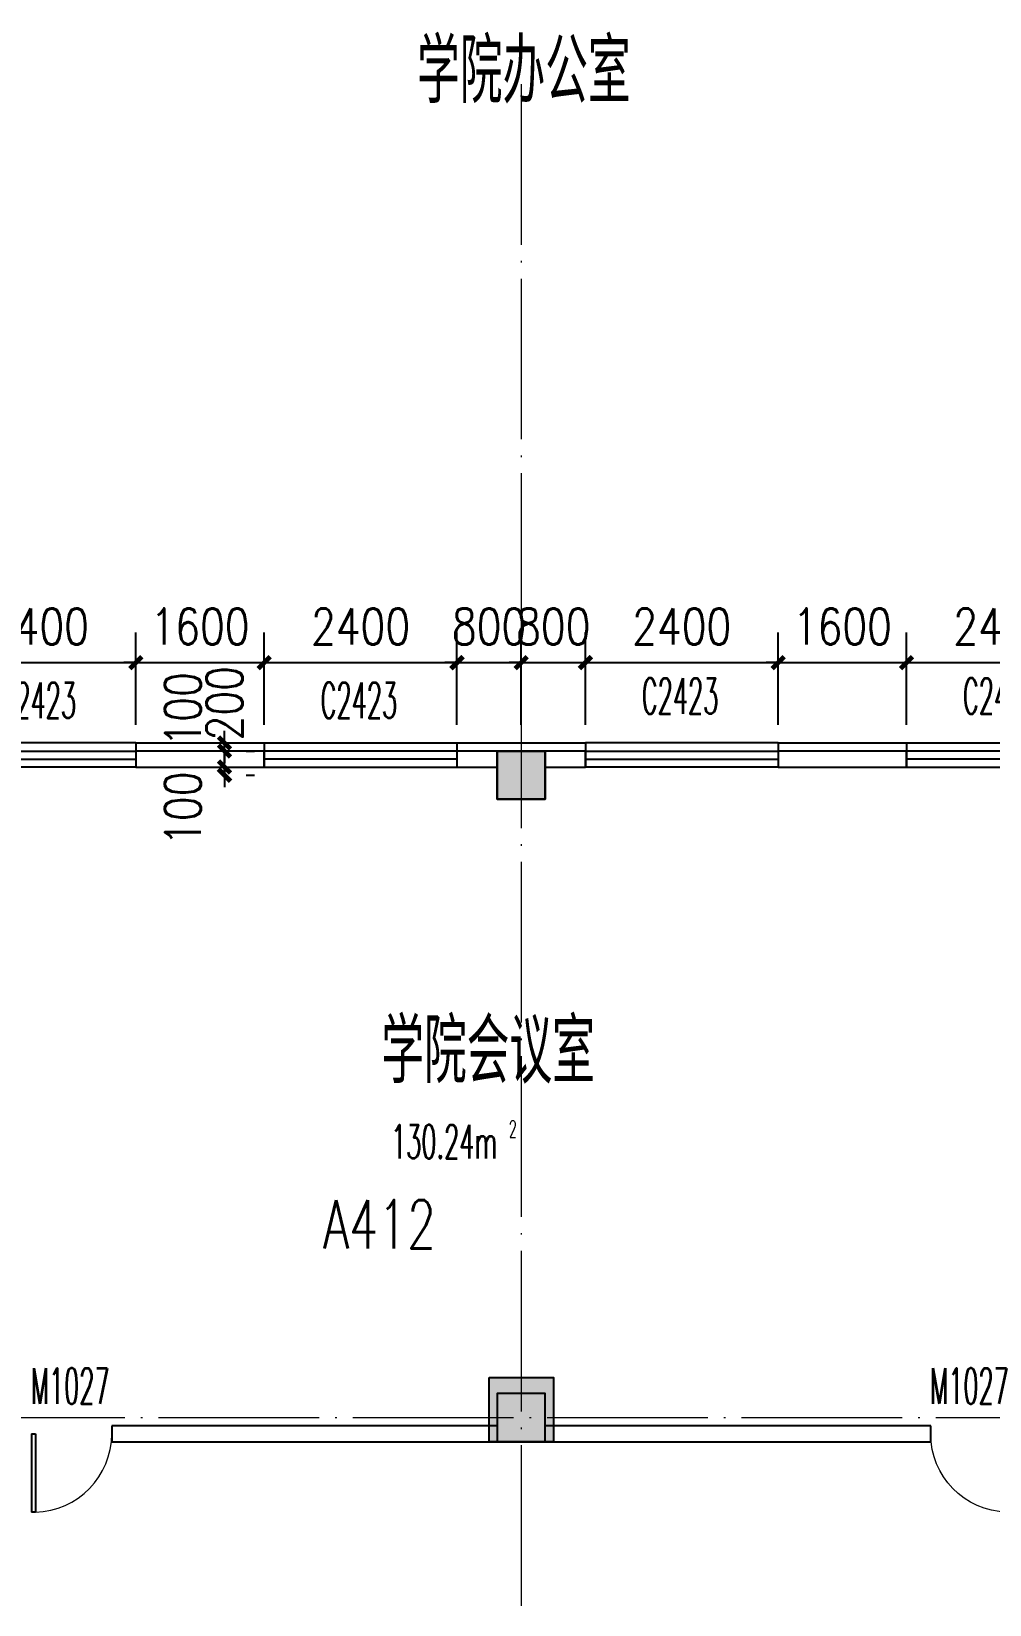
# Model space of a CAD drawing. Extents: x 1417642 to 3570900, y 124798 to 1191112.
# Drawn here: x 1487310 to 1499244, y 275492 to 295074 of the extents above; entities that cross this region are included whole.
import ezdxf

# ---------------------------------------------------------------- set-up
doc = ezdxf.new("R2010")
doc.units = 0
doc.header["$LTSCALE"] = 1000
doc.header["$MEASUREMENT"] = 0
doc.linetypes.add('DOTE', pattern=[2.42, 2, -0.2, 0.02, -0.2])
doc.layers.get('0').update_dxf_attribs({"linetype": 'CONTINUOUS'})
doc.layers.get('Defpoints').update_dxf_attribs({"linetype": 'CONTINUOUS'})
for name, color, linetype in [('colu', 2, 'CONTINUOUS'), ('COLUMN', 9, 'CONTINUOUS'), ('DOTE', 1, 'DOTE'), ('PUB_DIM', 3, 'CONTINUOUS'), ('PUB_HATCH', 8, 'CONTINUOUS'), ('PUB_TEXT', 40, 'CONTINUOUS'), ('SPACE', 7, 'CONTINUOUS'), ('SURFACE', 6, 'CONTINUOUS'), ('tiaozheng', 20, 'CONTINUOUS'), ('WALL', 4, 'CONTINUOUS'), ('WINDOW', 2, 'CONTINUOUS'), ('WINDOW_TEXT', 7, 'CONTINUOUS'), ('填充', 252, 'CONTINUOUS'), ('柱填充 @ 1', 8, 'CONTINUOUS')]:
    doc.layers.add(name, color=color, linetype=linetype)
doc.styles.add('_TCH_SPACE', font='ROMANS', dxfattribs={"width": 0.7, "height": 5, "bigfont": 'Z'})
doc.styles.add('_TCH_WINDOW', font='ROMANS.shx', dxfattribs={"width": 0.7, "height": 400, "bigfont": 'Z.shx'})
doc.styles.add('DIM_FONT', font='SIMPLEX.shx', dxfattribs={"width": 0.8})
doc.styles.add('Z', font='ROMANS', dxfattribs={"width": 0.7, "bigfont": 'Z'})
doc.dimstyles.new('DIMN150', dxfattribs={"dimscale": 1.5, "dimtxt": 300, "dimasz": 100, "dimexe": 250, "dimexo": 300, "dimgap": 150, "dimtad": 1, "dimdec": 0, "dimzin": 0, "dimdsep": 46, "dimtxsty": 'DIM_FONT', "dimblk": 'ARCHTICK', "dimcen": 0.09, "dimdle": 1.5, "dimclrt": 7, "dimazin": 2, "dimtfac": 1, "dimtdec": 0, "dimtix": 1, "dimtmove": 2, "dimatfit": 3, "dimldrblk": 'ARCHTICK', "dimfxl": 1, "dimtolj": 1, "dimtzin": 0, "dimarcsym": 0})

# ---------------------------------------------------------------- blocks, each defined once
blk = doc.blocks.new('5873')
at = {"layer": '柱填充 @ 1', "ltscale": 1000}
for points in [[(1557228, 714085), (1557828, 714085), (1557828, 713485), (1557228, 713485)], [(1557128, 706285), (1557928, 706285), (1557928, 705485), (1557128, 705485)]]:
    blk.add_hatch(color=256, dxfattribs=at).paths.add_polyline_path(points)
at = {"layer": 'colu', "ltscale": 1000}
for points in [[(1557228, 714085), (1557828, 714085), (1557828, 713485), (1557228, 713485)], [(1557128, 706285), (1557928, 706285), (1557928, 705485), (1557128, 705485)]]:
    blk.add_lwpolyline(points, close=True, dxfattribs=at)
blk = doc.blocks.new('_ArchTick')
at = {"color": 0, "linetype": 'ByBlock', "const_width": 0.4}
blk.add_lwpolyline([(-0.5, -0.5), (0.5, 0.5)], dxfattribs=at)
blk = doc.blocks.new('*D832')
at = {"layer": 'Defpoints', "color": 0}
for p in [(1489535, 285917), (1489715, 285917), (1489535, 285817)]:
    blk.add_point(p, dxfattribs=at)
at = {"layer": 'PUB_DIM', "color": 0, "lineweight": -2}
for p, q in [((1489715, 285917), (1489715, 286067)), ((1489715, 285817), (1489715, 285917)), ((1489985, 285917), (1490090, 285917)), ((1489715, 285817), (1489715, 285667)), ((1489985, 285817), (1490090, 285817))]:
    blk.add_line(p, q, dxfattribs=at)
at = {"layer": 'PUB_DIM', "color": 0, "lineweight": -2, "xscale": 150, "yscale": 150, "zscale": 150}
for p, rotation in [((1489715, 285917), 270), ((1489715, 285817), 90)]:
    blk.add_blockref('_ArchTick', p, dxfattribs=dict(at, rotation=rotation))
at = {"layer": 'PUB_DIM', "color": 7, "insert": (1489197, 285399), "char_height": 450, "attachment_point": 5, "rotation": 90, "style": 'DIM_FONT'}
blk.add_mtext('\\A1;100', dxfattribs=at)
blk = doc.blocks.new('*D833')
at = {"layer": 'Defpoints', "color": 0}
for p in [(1489535, 286117), (1489715, 286117), (1489535, 285917)]:
    blk.add_point(p, dxfattribs=at)
at = {"layer": 'PUB_DIM', "color": 0, "lineweight": -2}
for p, q in [((1489715, 286117), (1489715, 286267)), ((1489715, 285917), (1489715, 286117)), ((1489985, 286117), (1490090, 286117)), ((1489715, 285917), (1489715, 285767)), ((1489985, 285917), (1490090, 285917))]:
    blk.add_line(p, q, dxfattribs=at)
at = {"layer": 'PUB_DIM', "color": 0, "lineweight": -2, "xscale": 150, "yscale": 150, "zscale": 150}
for p, rotation in [((1489715, 286117), 270), ((1489715, 285917), 90)]:
    blk.add_blockref('_ArchTick', p, dxfattribs=dict(at, rotation=rotation))
at = {"layer": 'PUB_DIM', "color": 7, "insert": (1489715, 286711), "char_height": 450, "attachment_point": 5, "rotation": 90, "style": 'DIM_FONT'}
blk.add_mtext('\\A1;200', dxfattribs=at)
blk = doc.blocks.new('*D834')
at = {"layer": 'Defpoints', "color": 0}
for p in [(1489535, 286217), (1489535, 286117), (1489715, 286217)]:
    blk.add_point(p, dxfattribs=at)
at = {"layer": 'PUB_DIM', "color": 0, "lineweight": -2}
for p, q in [((1489715, 286217), (1489715, 286367)), ((1489715, 286117), (1489715, 286217)), ((1489715, 286117), (1489715, 285967)), ((1489985, 286217), (1490090, 286217)), ((1489985, 286117), (1490090, 286117))]:
    blk.add_line(p, q, dxfattribs=at)
at = {"layer": 'PUB_DIM', "color": 0, "lineweight": -2, "xscale": 150, "yscale": 150, "zscale": 150}
for p, rotation in [((1489715, 286217), 270), ((1489715, 286117), 90)]:
    blk.add_blockref('_ArchTick', p, dxfattribs=dict(at, rotation=rotation))
at = {"layer": 'PUB_DIM', "color": 7, "insert": (1489197, 286635), "char_height": 450, "attachment_point": 5, "rotation": 90, "style": 'DIM_FONT'}
blk.add_mtext('\\A1;100', dxfattribs=at)
blk = doc.blocks.new('*D1078')
at = {"layer": 'Defpoints', "color": 0}
for p in [(1500610, 287217), (1498210, 285991), (1500610, 285991)]:
    blk.add_point(p, dxfattribs=at)
at = {"layer": 'PUB_DIM', "color": 0, "lineweight": -2}
for p, q in [((1498210, 286441), (1498210, 287592)), ((1500610, 286441), (1500610, 287592)), ((1498208, 287217), (1500613, 287217))]:
    blk.add_line(p, q, dxfattribs=at)
at = {"layer": 'PUB_DIM', "color": 0, "lineweight": -2, "xscale": 150, "yscale": 150, "zscale": 150, "rotation": 180}
blk.add_blockref('_ArchTick', (1498210, 287217), dxfattribs=at)
at = {"layer": 'PUB_DIM', "color": 0, "lineweight": -2, "xscale": 150, "yscale": 150, "zscale": 150}
blk.add_blockref('_ArchTick', (1500610, 287217), dxfattribs=at)
at = {"layer": 'PUB_DIM', "color": 7, "insert": (1499410, 287667), "char_height": 450, "attachment_point": 5, "style": 'DIM_FONT'}
blk.add_mtext('\\A1;2400', dxfattribs=at)
blk = doc.blocks.new('*D1079')
at = {"layer": 'Defpoints', "color": 0}
for p in [(1498210, 287217), (1496610, 285991), (1498210, 285991)]:
    blk.add_point(p, dxfattribs=at)
at = {"layer": 'PUB_DIM', "color": 0, "lineweight": -2}
for p, q in [((1496610, 286441), (1496610, 287592)), ((1498210, 286441), (1498210, 287592)), ((1496610, 287217), (1496460, 287217)), ((1496610, 287217), (1498210, 287217)), ((1498210, 287217), (1498360, 287217))]:
    blk.add_line(p, q, dxfattribs=at)
at = {"layer": 'PUB_DIM', "color": 0, "lineweight": -2, "xscale": 150, "yscale": 150, "zscale": 150}
blk.add_blockref('_ArchTick', (1496610, 287217), dxfattribs=at)
at = {"layer": 'PUB_DIM', "color": 0, "lineweight": -2, "xscale": 150, "yscale": 150, "zscale": 150, "rotation": 180}
blk.add_blockref('_ArchTick', (1498210, 287217), dxfattribs=at)
at = {"layer": 'PUB_DIM', "color": 7, "insert": (1497410, 287667), "char_height": 450, "attachment_point": 5, "style": 'DIM_FONT'}
blk.add_mtext('\\A1;1600', dxfattribs=at)
blk = doc.blocks.new('*D1080')
at = {"layer": 'Defpoints', "color": 0}
for p in [(1496610, 287217), (1494210, 285991), (1496610, 285991)]:
    blk.add_point(p, dxfattribs=at)
at = {"layer": 'PUB_DIM', "color": 0, "lineweight": -2}
for p, q in [((1494210, 286441), (1494210, 287592)), ((1496610, 286441), (1496610, 287592)), ((1494208, 287217), (1496613, 287217))]:
    blk.add_line(p, q, dxfattribs=at)
at = {"layer": 'PUB_DIM', "color": 0, "lineweight": -2, "xscale": 150, "yscale": 150, "zscale": 150, "rotation": 180}
blk.add_blockref('_ArchTick', (1494210, 287217), dxfattribs=at)
at = {"layer": 'PUB_DIM', "color": 0, "lineweight": -2, "xscale": 150, "yscale": 150, "zscale": 150}
blk.add_blockref('_ArchTick', (1496610, 287217), dxfattribs=at)
at = {"layer": 'PUB_DIM', "color": 7, "insert": (1495410, 287667), "char_height": 450, "attachment_point": 5, "style": 'DIM_FONT'}
blk.add_mtext('\\A1;2400', dxfattribs=at)
blk = doc.blocks.new('*D1081')
at = {"layer": 'Defpoints', "color": 0}
for p in [(1494210, 287217), (1493410, 285991), (1494210, 285991)]:
    blk.add_point(p, dxfattribs=at)
at = {"layer": 'PUB_DIM', "color": 0, "lineweight": -2}
for p, q in [((1493410, 286441), (1493410, 287592)), ((1494210, 286441), (1494210, 287592)), ((1493410, 287217), (1493260, 287217)), ((1493410, 287217), (1494210, 287217)), ((1494210, 287217), (1494360, 287217))]:
    blk.add_line(p, q, dxfattribs=at)
at = {"layer": 'PUB_DIM', "color": 0, "lineweight": -2, "xscale": 150, "yscale": 150, "zscale": 150}
blk.add_blockref('_ArchTick', (1493410, 287217), dxfattribs=at)
at = {"layer": 'PUB_DIM', "color": 0, "lineweight": -2, "xscale": 150, "yscale": 150, "zscale": 150, "rotation": 180}
blk.add_blockref('_ArchTick', (1494210, 287217), dxfattribs=at)
at = {"layer": 'PUB_DIM', "color": 7, "insert": (1493810, 287667), "char_height": 450, "attachment_point": 5, "style": 'DIM_FONT'}
blk.add_mtext('\\A1;800', dxfattribs=at)
blk = doc.blocks.new('*D1082')
at = {"layer": 'Defpoints', "color": 0}
for p in [(1493410, 287217), (1492610, 285991), (1493410, 285991)]:
    blk.add_point(p, dxfattribs=at)
at = {"layer": 'PUB_DIM', "color": 0, "lineweight": -2}
for p, q in [((1492610, 286441), (1492610, 287592)), ((1493410, 286441), (1493410, 287592)), ((1492610, 287217), (1492460, 287217)), ((1492610, 287217), (1493410, 287217)), ((1493410, 287217), (1493560, 287217))]:
    blk.add_line(p, q, dxfattribs=at)
at = {"layer": 'PUB_DIM', "color": 0, "lineweight": -2, "xscale": 150, "yscale": 150, "zscale": 150}
blk.add_blockref('_ArchTick', (1492610, 287217), dxfattribs=at)
at = {"layer": 'PUB_DIM', "color": 0, "lineweight": -2, "xscale": 150, "yscale": 150, "zscale": 150, "rotation": 180}
blk.add_blockref('_ArchTick', (1493410, 287217), dxfattribs=at)
at = {"layer": 'PUB_DIM', "color": 7, "insert": (1493010, 287667), "char_height": 450, "attachment_point": 5, "style": 'DIM_FONT'}
blk.add_mtext('\\A1;800', dxfattribs=at)
blk = doc.blocks.new('*D1083')
at = {"layer": 'Defpoints', "color": 0}
for p in [(1492610, 287217), (1490210, 285991), (1492610, 285991)]:
    blk.add_point(p, dxfattribs=at)
at = {"layer": 'PUB_DIM', "color": 0, "lineweight": -2}
for p, q in [((1490210, 286441), (1490210, 287592)), ((1492610, 286441), (1492610, 287592)), ((1490208, 287217), (1492613, 287217))]:
    blk.add_line(p, q, dxfattribs=at)
at = {"layer": 'PUB_DIM', "color": 0, "lineweight": -2, "xscale": 150, "yscale": 150, "zscale": 150, "rotation": 180}
blk.add_blockref('_ArchTick', (1490210, 287217), dxfattribs=at)
at = {"layer": 'PUB_DIM', "color": 0, "lineweight": -2, "xscale": 150, "yscale": 150, "zscale": 150}
blk.add_blockref('_ArchTick', (1492610, 287217), dxfattribs=at)
at = {"layer": 'PUB_DIM', "color": 7, "insert": (1491410, 287667), "char_height": 450, "attachment_point": 5, "style": 'DIM_FONT'}
blk.add_mtext('\\A1;2400', dxfattribs=at)
blk = doc.blocks.new('*D1084')
at = {"layer": 'Defpoints', "color": 0}
for p in [(1490210, 287217), (1488610, 285991), (1490210, 285991)]:
    blk.add_point(p, dxfattribs=at)
at = {"layer": 'PUB_DIM', "color": 0, "lineweight": -2}
for p, q in [((1488610, 286441), (1488610, 287592)), ((1490210, 286441), (1490210, 287592)), ((1488610, 287217), (1488460, 287217)), ((1488610, 287217), (1490210, 287217)), ((1490210, 287217), (1490360, 287217))]:
    blk.add_line(p, q, dxfattribs=at)
at = {"layer": 'PUB_DIM', "color": 0, "lineweight": -2, "xscale": 150, "yscale": 150, "zscale": 150}
blk.add_blockref('_ArchTick', (1488610, 287217), dxfattribs=at)
at = {"layer": 'PUB_DIM', "color": 0, "lineweight": -2, "xscale": 150, "yscale": 150, "zscale": 150, "rotation": 180}
blk.add_blockref('_ArchTick', (1490210, 287217), dxfattribs=at)
at = {"layer": 'PUB_DIM', "color": 7, "insert": (1489410, 287667), "char_height": 450, "attachment_point": 5, "style": 'DIM_FONT'}
blk.add_mtext('\\A1;1600', dxfattribs=at)
blk = doc.blocks.new('*D1085')
at = {"layer": 'Defpoints', "color": 0}
for p in [(1488610, 287217), (1486210, 285991), (1488610, 285991)]:
    blk.add_point(p, dxfattribs=at)
at = {"layer": 'PUB_DIM', "color": 0, "lineweight": -2}
for p, q in [((1486210, 286441), (1486210, 287592)), ((1488610, 286441), (1488610, 287592)), ((1486208, 287217), (1488613, 287217))]:
    blk.add_line(p, q, dxfattribs=at)
at = {"layer": 'PUB_DIM', "color": 0, "lineweight": -2, "xscale": 150, "yscale": 150, "zscale": 150, "rotation": 180}
blk.add_blockref('_ArchTick', (1486210, 287217), dxfattribs=at)
at = {"layer": 'PUB_DIM', "color": 0, "lineweight": -2, "xscale": 150, "yscale": 150, "zscale": 150}
blk.add_blockref('_ArchTick', (1488610, 287217), dxfattribs=at)
at = {"layer": 'PUB_DIM', "color": 7, "insert": (1487410, 287667), "char_height": 450, "attachment_point": 5, "style": 'DIM_FONT'}
blk.add_mtext('\\A1;2400', dxfattribs=at)
blk = doc.blocks.new('_FZH')
blk.add_lwpolyline([(-0.5, -0.5), (0.5, -0.5), (0.5, 0.5), (-0.5, 0.5)], close=True)
at = {"layer": 'PUB_HATCH'}
blk.add_solid([(-0.5, -0.5), (0.5, -0.5), (-0.5, 0.5), (0.5, 0.5)], dxfattribs=at)
blk = doc.blocks.new('$TCHSYS$WIN2D')
for p, q in [((-0.5, 0.5), (0.5, 0.5)), ((-0.5, 0.5), (-0.5, -0.5)), ((0.5, 0.5), (0.5, -0.5)), ((0.5, 0.1667), (-0.5, 0.1667)), ((0.5, -0.1667), (-0.5, -0.1667)), ((-0.5, -0.5), (0.5, -0.5))]:
    blk.add_line(p, q)
blk = doc.blocks.new('$DorLib2D$00000001')
for p, q in [((0.45, 0.975), (0.5, 0.975)), ((0.45, 0), (0.45, 0.975)), ((0.5, 0), (0.5, 0.975)), ((0.5, 0), (0.45, 0))]:
    blk.add_line(p, q)
at = {"lineweight": 13}
blk.add_arc((0.475, 0), 0.975, 91.4693, 180, dxfattribs=at)

msp = doc.modelspace()

# ---------------------------------------------------------------- linework, layer by layer
at = {"layer": 'DOTE', "lineweight": 0}
for points in [[(1493410.3, 294417), (1493410.3, 259645.1)], [(1597373.8, 277817), (1432083.9, 277817)]]:
    msp.add_lwpolyline(points, dxfattribs=at)
at = {"layer": 'SURFACE'}
for p, q in [((1488610.3, 286217), (1488610.3, 286117)), ((1488610.3, 286217), (1490210.3, 286217)), ((1490210.3, 286217), (1490210.3, 286117)), ((1492610.3, 286217), (1492610.3, 286117)), ((1492610.3, 286217), (1493410.3, 286217)), ((1493410.3, 286217), (1494210.3, 286217)), ((1494210.3, 286217), (1494210.3, 286117)), ((1496610.3, 286217), (1496610.3, 286117)), ((1496610.3, 286217), (1498210.3, 286217)), ((1498210.3, 286217), (1498210.3, 286117))]:
    msp.add_line(p, q, dxfattribs=at)
at = {"layer": 'WALL'}
for p, q in [((1490210.3, 286117), (1488610.3, 286117)), ((1488610.3, 286117), (1488610.3, 285917)), ((1490210.3, 285917), (1490210.3, 286117)), ((1493110.3, 286117), (1492610.3, 286117)), ((1492610.3, 286117), (1492610.3, 285917)), ((1494210.3, 286117), (1493710.3, 286117)), ((1494210.3, 285917), (1494210.3, 286117)), ((1498210.3, 286117), (1496610.3, 286117)), ((1496610.3, 286117), (1496610.3, 285917)), ((1498210.3, 285917), (1498210.3, 286117)), ((1488610.3, 285917), (1490210.3, 285917)), ((1492610.3, 285917), (1493110.3, 285917)), ((1493710.3, 285917), (1494210.3, 285917)), ((1496610.3, 285917), (1498210.3, 285917)), ((1493110.3, 277717), (1488310.3, 277717)), ((1488310.3, 277717), (1488310.3, 277517)), ((1498510.3, 277717), (1493710.3, 277717)), ((1498510.3, 277517), (1498510.3, 277717)), ((1488310.3, 277517), (1493110.3, 277517)), ((1493710.3, 277517), (1498510.3, 277517))]:
    msp.add_line(p, q, dxfattribs=at)

# ---------------------------------------------------------------- block references
at = {"layer": 'COLUMN', "lineweight": 0, "xscale": 600, "yscale": 600, "zscale": 600}
for p in [(1493410.3, 285817), (1493410.3, 277817)]:
    msp.add_blockref('_FZH', p, dxfattribs=at)
at = {"layer": 'tiaozheng'}
msp.add_blockref('5873', (-64117.3, -427968.4), dxfattribs=at)
at = {"layer": 'WINDOW', "color": 2}
ref = msp.add_blockref('$TCHSYS$WIN2D', (1487410.3, 286067), dxfattribs=dict(at, xscale=-2400, yscale=300, zscale=-2400))
ref.add_attrib('A', 'C2423', (1486911.5, 286524.3), dxfattribs={"layer": 'WINDOW_TEXT', "color": 2, "height": 446.25, "style": '_TCH_WINDOW', "width": 0.494118})
ref = msp.add_blockref('$TCHSYS$WIN2D', (1491410.3, 286067), dxfattribs=dict(at, xscale=2400, yscale=300, zscale=2400))
ref.add_attrib('A', 'C2423', (1490911.5, 286524.7), dxfattribs={"layer": 'WINDOW_TEXT', "color": 2, "height": 446.25, "style": '_TCH_WINDOW', "width": 0.494118})
ref = msp.add_blockref('$TCHSYS$WIN2D', (1495410.3, 286067), dxfattribs=dict(at, xscale=-2400, yscale=300, zscale=-2400))
ref.add_attrib('A', 'C2423', (1494911.5, 286579.6), dxfattribs={"layer": 'WINDOW_TEXT', "color": 2, "height": 446.25, "style": '_TCH_WINDOW', "width": 0.494118})
ref = msp.add_blockref('$TCHSYS$WIN2D', (1499410.3, 286067), dxfattribs=dict(at, xscale=2400, yscale=300, zscale=2400))
ref.add_attrib('A', 'C2423', (1498911.5, 286578.9), dxfattribs={"layer": 'WINDOW_TEXT', "color": 2, "height": 446.25, "style": '_TCH_WINDOW', "width": 0.494118})
at = {"layer": 'WINDOW', "lineweight": 0}
ref = msp.add_blockref('$DorLib2D$00000001', (1487810.3, 277617), dxfattribs=dict(at, xscale=-1000, yscale=-1000, zscale=-1000))
ref.add_attrib('A', 'M1027', (1487301, 277988.8), dxfattribs={"layer": 'WINDOW_TEXT', "lineweight": 0, "height": 446.25, "style": '_TCH_WINDOW', "width": 0.494118})
ref = msp.add_blockref('$DorLib2D$00000001', (1499010.3, 277617), dxfattribs=dict(at, xscale=1000, yscale=-1000, zscale=1000))
ref.add_attrib('A', 'M1027', (1498501, 277988.8), dxfattribs={"layer": 'WINDOW_TEXT', "lineweight": 0, "height": 446.25, "style": '_TCH_WINDOW', "width": 0.494118})

# ---------------------------------------------------------------- texts
at = {"layer": 'PUB_TEXT', "color": 1, "lineweight": 60, "style": 'Z', "width": 0.7}
msp.add_text('A412', height=600, dxfattribs=at).set_placement((1490943.5, 279926))
at = {"layer": 'SPACE', "style": '_TCH_SPACE', "width": 0.525}
for s, height, p in [('130.24m', 420, (1491788.8, 281044.1)), ('2', 210, (1493258.8, 281306.6))]:
    msp.add_text(s, height=height, dxfattribs=at).set_placement(p)
at = {"layer": '填充', "char_height": 800, "width": 3557.557, "attachment_point": 1, "style": '_TCH_WINDOW'}
for s, insert in [('{\\C2;学院办公室}', (1492113.4, 294981.6)), ('{\\C2;学院会议室}', (1491667.6, 282781.3))]:
    msp.add_mtext(s, dxfattribs=dict(at, insert=insert))

# ---------------------------------------------------------------- dimensions: what is measured, and where the dimension line sits
at = {"layer": 'PUB_DIM'}
for p1, p2, picture, middle in [((1486210.3, 285990.8), (1488610.3, 285990.8), '*D1085', (1487410.3, 287667)), ((1488610.3, 285990.8), (1490210.3, 285990.8), '*D1084', (1489410.3, 287667)), ((1490210.3, 285990.8), (1492610.3, 285990.8), '*D1083', (1491410.3, 287667)), ((1492610.3, 285990.8), (1493410.3, 285990.8), '*D1082', (1493010.3, 287667)), ((1493410.3, 285990.8), (1494210.3, 285990.8), '*D1081', (1493810.3, 287667)), ((1494210.3, 285990.8), (1496610.3, 285990.8), '*D1080', (1495410.3, 287667)), ((1496610.3, 285990.8), (1498210.3, 285990.8), '*D1079', (1497410.3, 287667)), ((1498210.3, 285990.8), (1500610.3, 285990.8), '*D1078', (1499410.3, 287667))]:
    dim = msp.add_aligned_dim(p1=p1, p2=p2, distance=1226.2, dimstyle='DIMN150', dxfattribs=at)
    dim.commit()
    dim.dimension.update_dxf_attribs({"geometry": picture, "text_midpoint": middle})
for base, p1, p2, picture, middle in [((1489714.9, 286217), (1489534.7, 286117), (1489534.7, 286217), '*D834', (1489197.4, 286634.7)), ((1489714.9, 286117), (1489534.7, 285917), (1489534.7, 286117), '*D833', (1489714.9, 286711.1)), ((1489714.9, 285917), (1489534.7, 285817), (1489534.7, 285917), '*D832', (1489197.4, 285399.2))]:
    dim = msp.add_linear_dim(base=base, p1=p1, p2=p2, angle=90, dimstyle='DIMN150', dxfattribs=at)
    dim.commit()
    dim.dimension.update_dxf_attribs({"geometry": picture, "text_midpoint": middle, "dimtype": 129})

doc.saveas('drawing.dxf')
